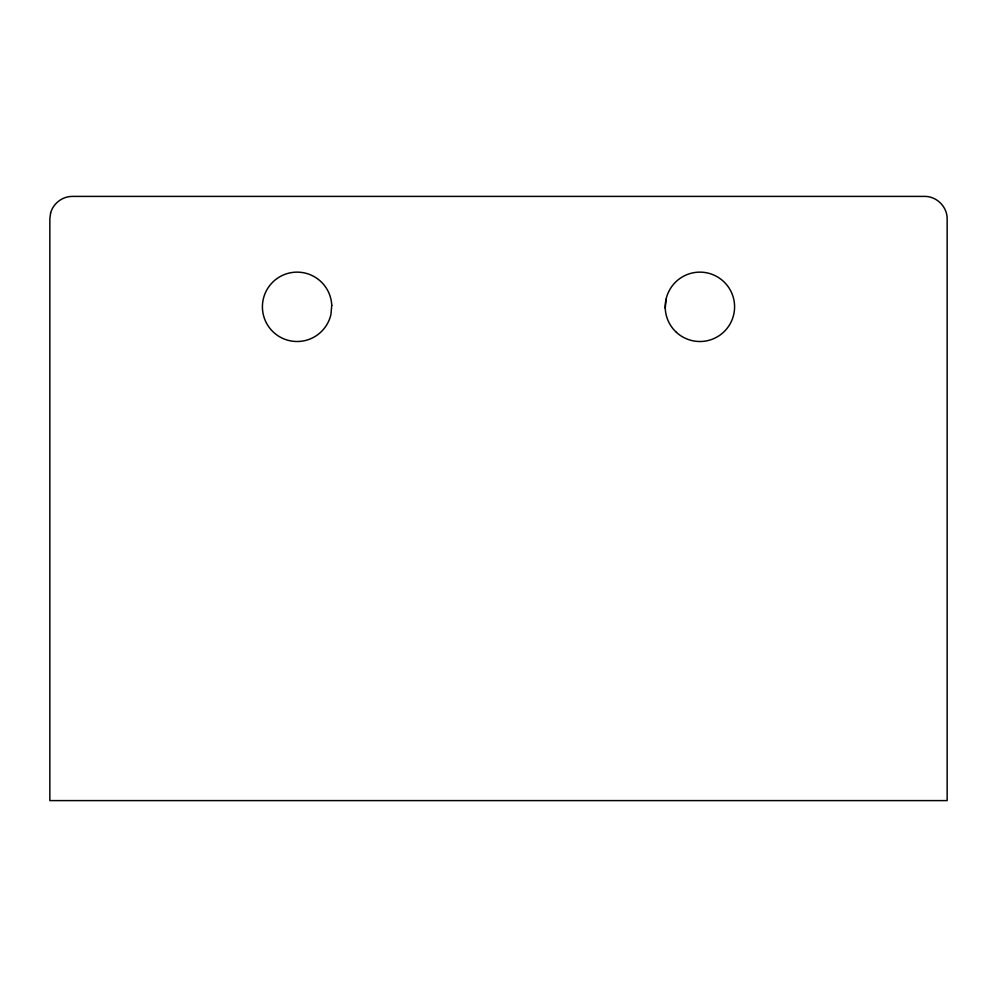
<?xml version="1.0" encoding="UTF-8"?>
<svg xmlns="http://www.w3.org/2000/svg" width="997" height="997" viewBox="0 0 997 997"><rect width="100%" height="100%" fill="white"/><g stroke="black" fill="none" stroke-linecap="round" stroke-linejoin="round"><path stroke-width="1.5" d="M665.248 308.285L666.046 299.262M331.752 305.356L330.954 314.379A34.683 34.683 0 0 1 275.945 334.307A34.683 34.683 0 0 1 281.129 276.032A34.683 34.683 0 0 1 331.752 305.356M50.61 212.984L49.85 218.779L49.85 800.603L947.15 800.603L947.15 218.779C947.225 206.803 936.744 196.322 924.767 196.397L72.233 196.397C62.337 196.446 53.227 203.438 50.61 212.984M676.427 332.362A34.683 34.683 0 0 0 733.755 314.379A34.683 34.683 0 0 0 689.525 273.726A34.683 34.683 0 0 0 676.427 332.362"/></g></svg>
